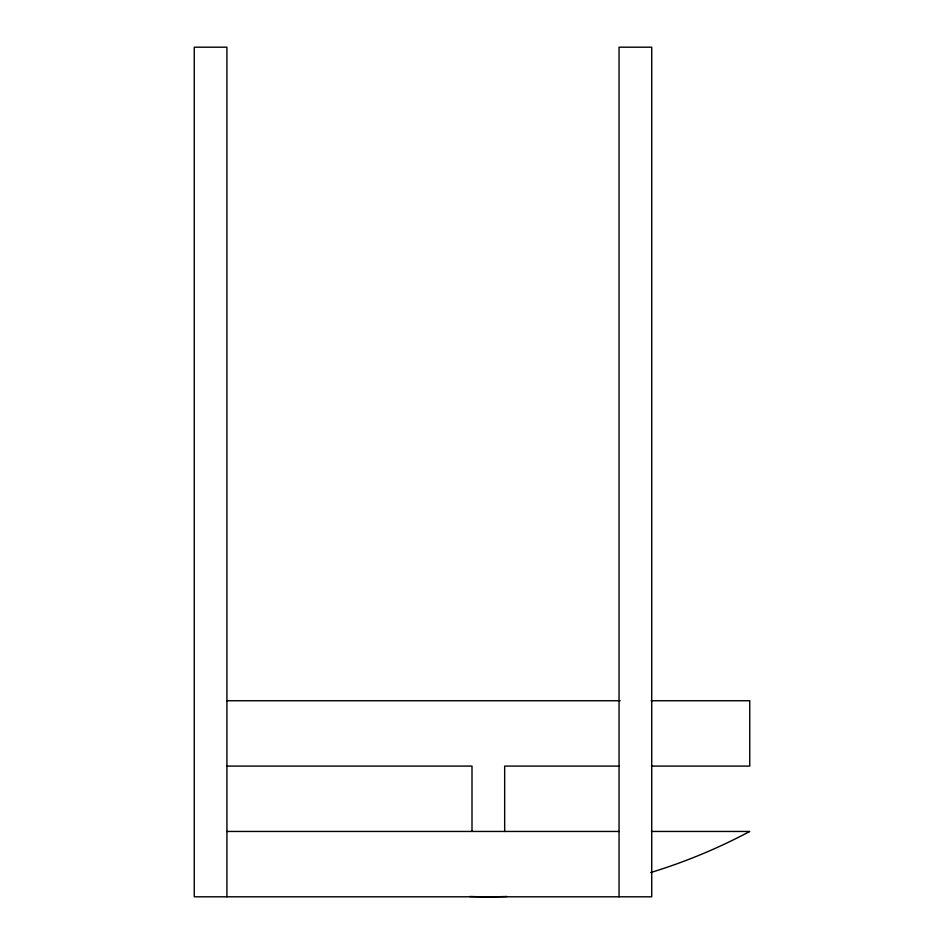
<?xml version="1.0" encoding="UTF-8"?>
<svg xmlns="http://www.w3.org/2000/svg" width="944" height="944" viewBox="0 0 944 944"><rect width="100%" height="100%" fill="white"/><g stroke="black" fill="none" stroke-linecap="round" stroke-linejoin="round"><path stroke-width="1.42" d="M226.926 700.743L620.149 700.743M651.077 700.743L749.748 700.743L749.748 766.091L651.431 766.091M226.926 766.091L472 766.091L472 831.452M619.146 766.091L504.674 766.091L504.674 831.452M226.926 831.452L619.146 831.452M651.431 831.452L749.748 831.452A555.509 555.509 0 0 1 650.676 872.551M619.052 896.8L619.052 47.2L651.726 47.2L651.726 896.8L194.252 896.8L194.252 47.2L226.926 47.2L226.926 896.8M506.963 896.493A555.509 555.509 0 0 1 469.723 896.493"/></g></svg>
